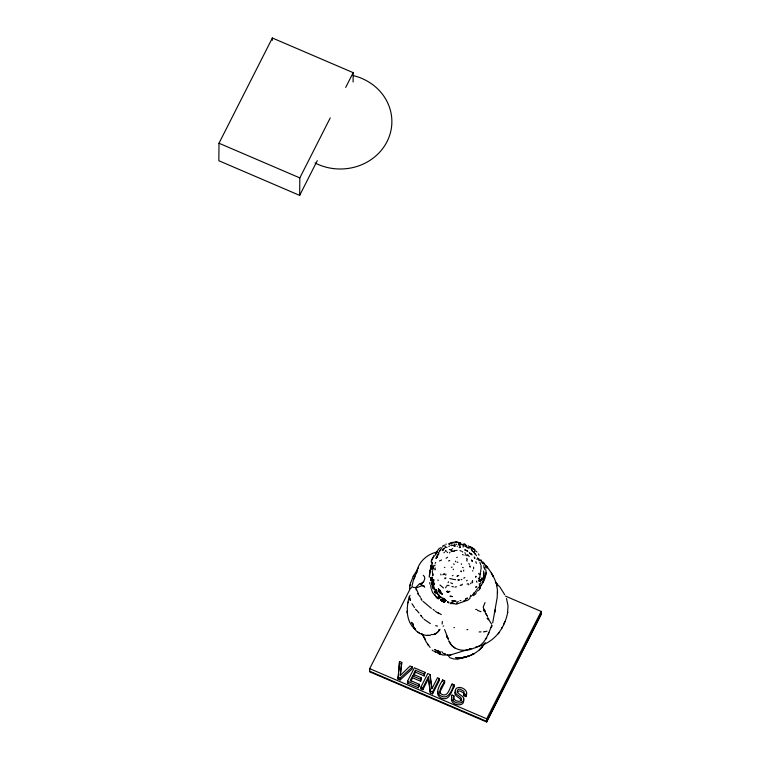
<?xml version="1.0" encoding="UTF-8"?>
<svg xmlns="http://www.w3.org/2000/svg" width="760" height="760" viewBox="0 0 760 760"><rect width="100%" height="100%" fill="white"/><g stroke="black" fill="none" stroke-linecap="round" stroke-linejoin="round"><path stroke-width="1.14" d="M432.573 584.459L432.573 585.228L432.117 583.1L432.25 584.003M353.106 81.995L353.181 72.665L272.356 38L218.994 143.232L218.842 160.73L299.668 195.396L317.272 160.673M272.337 40.337L272.356 38M299.668 195.396L299.82 177.897L330.239 117.914M410.276 588.611L369.702 668.629L369.673 671.821L486.675 722L541.13 614.612L541.158 611.42L505.409 596.087M401.726 662.397L400.13 675.63L410.077 665.978L412.3 666.928L412.281 668.819L400.14 679.953L398.041 679.05L399.541 661.457L401.726 662.397L400.425 674.937M398.791 671.137L399.541 661.457M400.14 679.953L400.159 678.072L412.3 666.928M412.604 675.915L412.585 677.806L420.66 681.264L420.679 679.383L412.604 675.915L410.295 680.466L419.178 684.275L418.351 687.762L407.541 683.126L407.559 681.236L414.361 667.812L425.03 672.391L424.175 675.915L415.445 672.172L415.463 670.292L424.194 674.034L424.175 675.915M418.351 687.762L419.178 684.275M420.954 688.873L420.964 686.992L427.776 673.569L430.112 674.567L431.984 688.617L437.503 677.739L439.384 678.547L439.365 680.428L432.563 693.851L430.34 692.901L428.365 676.942L422.854 687.8L422.845 689.69L420.954 688.873L421.448 687.885M415.463 670.292L413.392 674.367L421.467 677.825L420.66 681.264M430.112 674.567L430.378 678.575M430.34 692.901L428.365 676.942M432.563 693.851L432.573 691.97L439.384 678.547M442.624 681.216L442.643 679.943L444.647 680.808L444.628 682.689L440.43 690.982L439.793 693.671M452.038 695.894L452.048 695.048L453.91 695.846L453.539 699.836M452.133 685.292L452.143 684.019L454.157 684.883L454.138 686.764C451.411 690.821 449.977 699.922 443.166 698.649C439.935 698.136 436.553 695.144 437.874 691.628M466.327 693.528L465.87 696.587L464.008 695.789L463.933 691.296L460.094 689.139A2.66 2.441 0.5 0 0 457.881 689.69C454.49 694.507 467.998 695.951 462.773 701.613C458.85 705.622 448.998 700.853 452.048 695.048M465.87 696.587C470.706 688.066 453.226 682.841 455.344 693.063C456.931 695.505 464.408 697.765 460.265 701.138C457.244 702.135 452.143 699.494 453.91 695.846M486.675 722L486.704 718.808L541.158 611.42M451.554 550.762L451.582 549.556M483.588 572.936L483.626 573.942M433.779 586.406L433.922 587.195M472.748 571.159L472.767 570.561M463.657 571.149L463.685 570.152M485.972 568.328L485.564 566.219M432.212 562.428L432.174 563.635L432.582 562.951L431.499 565.336M430.683 585.323L431.101 588.553M473.556 568.879L473.632 567.112M458.802 544.92L460.693 544.207L458.822 544.625M483.806 610.878L483.541 609.378L485.279 610.793L485.308 612.807L487.531 616.521M442.329 621.5L442.168 624.017M424.251 586.644L424.678 587.261M484.414 564.034C490.181 570.133 494.817 577.676 496.954 585.836L496.517 584.183L497.458 590.283L497.183 597.55L492.708 622.877M481.099 569.031L481.051 565.478M430.597 568.622L430.606 566.457M479.579 580.26L479.294 581.438L479.522 579.49M409.478 588.924L410.4 583.3L413.715 575.424L413.117 576.593M398.041 679.05L398.534 673.844M446.224 586.692L445.588 587.832M476.662 559.208L478.287 558.742M479.066 581.163L479.18 580.061L479.38 580.972M484.034 572.812L483.616 577.438L482.467 579.367L483.958 576.441L483.398 577.695L483.835 574.76L483.92 575.244M495.045 612.114L495.33 609.434M431.328 562.39L431.927 559.702L433.95 556.149M432.905 568.793L433 566.038M433.067 573.961L432.849 575.614L432.298 571.017M480.177 573.429L480.272 572.717M507.718 612.246L507.547 612.968L508.041 605.957L506.502 598.528M483.493 580.403L482.837 582.436M430.863 565.326L430.179 571.216L430.93 568.784L429.742 571.71L429.267 577.144M430.492 569.449L429.438 576.574M442.985 600.438L441.019 599.45L443.878 600.533L442.985 600.438L442.424 599.517L443.374 599.497L442.063 598.966L443.374 599.497M484.909 576.213L484.044 579.481M481.507 578.93L481.669 577.989M409.099 596.952C406.666 606.518 405.821 617.481 411.91 625.926M479.55 578.597L479.18 579.69M407.987 602.803L408.13 602.082M409.82 585.922L410.087 584.63M507.642 612.56C504.459 629.194 493.553 643.369 475.931 646.922M479.417 578.559L479.798 577.4M438.168 631.702L439.166 629.688C438.159 632.938 434.435 635.151 431.072 634.486M453.255 569.706L453.387 569.116M431.119 569.003L431.11 565.411M472.273 582.188L472.615 580.716L472.197 581.77M412.053 585.713L413.373 580.308L416.898 571.625L416.508 573.002C417.971 562.229 427.072 553.964 437.532 551.903M430.284 571.539L430.407 571.017L430.445 572.109M464.008 695.789L463.913 693.177L460.075 691.02A2.66 2.441 0.5 0 0 457.862 691.581L457.064 692.816M480.871 580.878L481.203 579.51M461.491 571.054L461.32 571.71L460.598 571.083M488.319 619.001L487.711 617.832L488.376 619.077M482.904 581.409L483.255 580.098M431.889 578.028L432.174 577.02L432.354 577.752M468.692 584.848L468.844 584.307M476.263 592.543L475.637 594.025L473.214 595.697M430.692 578.512L430.521 579.12L430.863 577.647L430.692 578.74L430.901 578.16M435.109 569.876L435.29 569.259M484.272 567.663L484.443 568.081M460.208 544.103L460.398 544.825L461.215 544.264L459.391 544.721M435.831 558.391L436.097 557.564M480.387 580.013L480.12 581.371L480.671 579.642M475.969 576.251L475.637 577.248L475.978 576.64M480.69 571.9L480.748 569.886M479.151 584.136L479.341 583.623M480.586 573.619L480.225 575.158M414.115 578.759L414.931 576.659M491.891 625.679L491.15 627.38L491.891 625.679C487.711 634.258 485.127 645.706 474.05 648.09C465.291 652.298 452.637 650.817 448.77 640.699M451.82 697.433C448.523 705.346 466.137 708.32 463.391 699.172M473.28 551.817L475.703 554.382M454.926 546.468L455.23 545.746M434.701 569.04L435.157 567.967M485.82 575.073L486.2 572.593M480.785 585.665L481.213 584.697M504.193 623.153L504.916 621.556M503.538 624.587L503.851 623.894M413.535 575.776L418.456 567.891M432.659 587.945L432.316 585.608L433.39 588.971M434.264 555.294L431.376 560.31L431.423 562.371M432.373 578.389L432.592 577.781M459.353 544.056L460.864 543.742M480.453 583.594L481.07 582.341M345.714 87.4L353.181 72.665M407.541 683.126L408.025 682.157M410.96 681.007L412.585 677.806M413.772 675.469L415.445 672.172M420.679 679.383L421.467 677.825M424.194 674.034L425.03 672.391M422.845 689.69L428.355 678.822M442.643 679.943C440.382 684.256 433.637 693.196 441.408 696.188C448.77 699.751 451.867 689.577 454.157 684.883M444.647 680.808C443.755 684.447 436.259 691.505 442.054 694.535C448.343 697.224 449.692 687.344 452.143 684.019M501.866 627.864L502.132 627.342L501.495 628.596M541.139 613.994L486.685 721.382L369.673 671.203M410.97 588.192L411.464 587.223M479.655 589.237L480.253 586.758C483.901 581.333 485.146 579.823 485.868 572.831M486.742 637.668L486.115 638.837M435.68 555.256L435.955 554.753M440.629 550.059L441.094 549.214M472.805 594.672L474.354 592.629L473.062 594.918M436.848 557.394L437.276 556.643M488.224 634.135L489.012 632.785M436.876 557.137L437.171 556.633M445.769 575.187L445.92 574.094M477.84 588.354L478.505 587.233M479.332 585.608L479.835 584.772M423.253 575.272L424.526 576.792L424.755 578.873L423.681 581.732L421.391 583.889L422.37 583.205M459.714 544.901L459.116 544.749M455.724 691.011C452.171 695.808 460.493 697.29 461.605 700.948M470.563 583.708L470.991 583.043M485.06 602.585L483.208 607.003L484.671 611.591M435.556 554.202L436.858 552.434M438.9 630.961L440.002 629.318M475.18 591.897L475.845 590.909M485.288 642.57C481.099 650.066 473.556 655.044 465.376 657.181L469.632 655.567L463.362 657.818L455.667 657.656L457.311 657.913M439.84 550.582L440.515 549.622M435.119 563.264L435.717 562.419M435.299 553.85L439.023 548.596L440.828 547.694M461.69 585.247L462.441 584.193M498.275 633.859L499.111 632.69M437.256 557.175L436.696 557.707M433.941 580.108L433.637 579.538L433.656 581.267L433.295 580.061M448.048 582.616L448.685 581.78M449.474 552.928L449.996 552.283M438.71 553.556L437.048 556.738L437.522 555.114L438.843 553.936M472.131 582.91L472.748 582.169M442.519 550.477L443.147 549.736L442.358 550.563M476.358 586.635L475.731 587.366L476.738 586.387M476.529 589.864L477.147 589.171M439.137 551.722L439.822 550.962M434.349 565.953L435.147 565.06M436.325 558.163L437.437 556.918M480.339 648.992L482.476 646.532L479.389 649.866M416.964 586.34L419.606 583.633L421.306 583.395L423.491 581.885M442.519 550.43L442.985 549.936M461.101 579.728L461.842 579.357M456.883 576.298L457.976 575.481M458.707 575.567L457.463 576.033M443.963 552.776L444.534 552.178M470.07 598.31L467.913 600.115L456.351 604.172L450.404 602.861M465.785 600.01L463.79 600.78M438.092 553.214L438.928 552.425M479.142 589.903L476.815 591.318M459.752 547.637L459.192 547.257L459.667 547.57M460.199 585.552L460.997 584.877M416.508 586.919L415.758 587.556L413.117 587.385M442.472 546.307L443.394 545.708M471.941 595.555L469.803 597.312M441.598 548.264L442.225 547.741M464.863 577.562L463.771 578.132M446.737 585.913L447.555 585.276M444.296 548.226L443.175 549.537L444.771 548.093M432.155 579.272L432.449 580.203L432.411 579.082M434.34 634.647L434.853 634.267M466.507 580.878L467.276 580.317M447.583 557.232L446.091 558.239M465.975 554.6L464.997 555.18M449.055 544.721L449.863 544.207L449.312 544.502M458.479 543.637L460.474 543.486L458.954 543.21M449.939 543.505L451.905 542.44L456.731 541.88M436.601 633.061L434.397 634.192L435.575 633.859M453.729 551.019L455.059 550.364M453.862 551.342L455.041 550.696M462.868 546.924L463.78 546.63M456.731 602.433L458.318 601.568M473.584 653.847L474.297 653.457L472.948 654.189M443.403 545.756L444.666 545.091M457.349 546.212L457.226 546.383M452.133 548.834L452.675 548.558M453.577 545.642L454.774 545.062L453.577 545.642L454.565 546.26M456.712 557.564L457.283 557.289M442.918 653.163L441.873 651.662M467.144 584.126L468.217 583.623M439.413 560.966L441.57 560.015M410.087 595.375L409.345 596.647M448.761 543.561L452.865 542.773L451.887 542.878M443.251 601.483L441.531 600.39L442.291 600.78M483.94 643.948L484.899 643.558M445.825 544.283L446.348 544.075M460.693 544.207L459.752 544.312M448.523 560.956L449.758 560.51M456.855 603.563L457.577 603.307M443.127 626.173L443.726 625.964M487.008 631.17L484.842 631.76M421.876 584.26L420.175 584.706M451.697 545.319L451.022 545.547L452.732 545.376M469.015 649.192L471.029 648.565L469.528 649.031M467.675 649.639L449.53 655.225M448.789 546.392L449.445 546.193M464.103 657.324L462.07 657.856L464.645 657.01L457.719 659.205L453.634 658.948L449.806 657.685L447.478 654.512M442.805 574.702L444.638 574.313M444.79 578.731L445.379 578.588M453.901 627.674L454.49 627.532M451.934 551.142L452.608 550.981M449.948 591.422L446.709 591.556L448.191 591.764M463.685 657.447L456.988 657.865M424.184 586.245L423.329 586.321M460.056 600.656L460.835 600.486M449.34 549.613L450.272 549.518M458.992 543.78L460.655 543.229M454.983 587.081L456.465 586.777M461.643 544.483L460.028 544.758M451.354 567.264L452.086 567.131M483.455 631.883L484.281 631.74M455.23 542.193L457.881 542.061M466.887 629.679L467.808 629.536M457.748 579.947L459.116 579.756M456.342 550.477L457.064 550.373M450.927 655.053L442.577 654.996L434.862 651.462M445.778 547.428L447.051 547.267M458.869 543.571L460.474 543.486M465.652 545.49L466.127 545.442L465.509 545.253M428.668 635.436L427.082 635.464L430.559 635.236M420.802 586.216L415.853 587.974M412.138 586.834L412.709 586.777M443.042 600.058L443.954 599.991M444.41 567.387L444.894 567.35M452.333 575.662L453.045 575.614M443.726 601.35L441.019 600.058M467.846 547.76L468.397 547.722L467.675 547.741M451.82 551.447L453.34 551.466M447.63 591.261L446.88 591.308L447.583 591.346M428.155 635.445C422.484 635.559 416.072 632.377 413.497 627.237M479.142 631.94L481.042 631.873M423.899 585.732L421.553 585.304L422.104 586.274M463.952 544.35L465.329 544.331M455.924 601.169L451.839 600.751L455.8 601.274M465.604 545.433L466.127 545.442M443.716 573.847L444.514 573.866M463.011 544.131L463.724 544.15M453.33 603.459L454.024 603.478L450.319 603.601M475.731 609.434L476.852 609.482M458.441 580.098L459.334 580.136M453.862 544.036L454.66 544.084M458.679 542.868L460.132 543.058M443.431 601.283L444.229 601.341M463.752 544.882L463.21 544.578M451.145 545.224L452.589 545.347M443.849 601.492L444.666 601.559L442.339 601.027L443.441 601.322M451.544 602.319L452.808 602.433M462.755 545.015L463.305 545.139M449.825 578.531L453.967 579.51M474.525 551.883L473.736 551.788L474.154 552.197M451.867 586.558L453.378 586.758M444.98 577.866L445.968 577.999M438.482 650.883L436.848 650.645L439.555 652.764M454.565 579.528L455.572 579.7M435.632 625.698L437.465 626.04M457.102 562.106L457.881 562.276M442.197 601.15L443.004 601.264M459.002 543.865L459.658 544.017M448.884 602.338L447.412 601.749L448.124 602.177M455.914 544.141L456.76 544.397M463.22 544.967L462.935 545.1M464.825 545.803L465.32 545.927M458.869 542.649L458.118 542.431L458.612 542.754M443.925 602.271L444.514 602.452M441.778 600.666L441.104 600.219L443.118 601.303M441.284 594.016L442.234 594.311M442.396 600.039L441.019 599.45M435.185 649.753L434.463 649.534L437.456 650.873M465.3 546.221L466.668 547.029M450.708 582.844L452.551 583.651M469.49 548.083L467.704 547.143M438.558 651.149L439.764 651.548M444.049 598.937L444.78 599.184L443.251 598.177M480.976 611.724L477.423 610.299M460.066 550.667L461.253 551.067M462.545 567.425L463.267 567.672M439.061 651.567L440.458 652.061M439.242 653.904L440.99 654.569L438.035 653.315M443.792 653.581L445.778 654.408L444.011 653.524M469.87 546.972L474.753 549.765M462.726 552.035L462.194 551.551M448.067 602.614L448.818 602.927M218.994 143.232L299.82 177.897M437.921 598.623L438.51 598.87L437.912 598.443M399.522 663.337L401.707 664.278M443.631 682.252L444.628 682.689M453.131 686.337L454.138 686.764M464.027 693.908L465.889 694.707M398.059 677.169L400.159 678.072M407.559 681.236L419.159 686.156M420.964 686.992L422.854 687.8M430.359 691.02L432.573 691.97M369.702 668.629L486.704 718.808M442.956 600.846L443.65 601.141M470.421 546.706L474.838 549.461M442.225 597.778L440.733 596.913M417.24 610.831L419.007 613.006M448.343 585.323L449.027 585.646M441.588 600.685L442.349 601.065M434.083 651.358L435.651 652.137M462.469 554.524L463.277 554.923M468.027 547.428L468.635 547.732M465.148 544.882L464.455 544.027M466.688 546.839L466.231 546.725M464.645 544.417L465.756 545.024M468.226 545.851L469.347 546.487M441.626 600.476L442.329 600.875L441.436 600.295M438.159 612.712L441.303 614.583M478.638 578.616L478.287 578.084M439.318 591.451L442.519 594.006M438.795 613.567L435.309 611.268M440.61 592.819L441.19 593.18M417.915 632.111L419.273 632.966M438.035 594.69L439.327 595.517L437.693 594.282M414.105 628.216L415.596 629.232L412.357 626.515M430.35 623.599L424.099 619.305M443.469 587.955L440.002 585.01M443.147 601.853L443.716 602.262M437.912 597.047L439.802 598.51M439.356 652.051L440.315 652.755M454.908 648.005L452.086 645.696M432.174 650.085L433.171 650.826M472.558 551.466L471.855 550.582M474.515 550.297L475.304 550.933M437.418 593.883L438.681 594.909M437.437 598.101L435.66 596.362M433.086 609.378L434.406 610.451M466.573 555.256L467.181 555.75M495.32 582.303L499.804 586.91L504.725 594.738M479.37 574.655L478.676 573.344M447.127 552.121L447.63 552.548M487.017 618.327L488.699 619.77M437.247 598.244L434.321 594.567M471.38 559.939L472.435 560.88M470.915 548.853L472.197 550.25M432.849 587.547L433.248 587.908L432.829 586.777M431.357 608.37L422.911 601.264M491.644 624.255L488.917 619.875M437.75 597.55L438.339 598.091M476.055 551.2L476.976 552.064M415.53 609.216L416.736 610.413M496.356 583.148L497.458 584.212M420.517 615.343L421.287 616.103M439.641 592.106L440.391 593.313L438.444 591.327M436.724 593.075L437.788 594.12M434.017 594.225L432.526 592.477L431.509 589.38M442.206 600.561L443.147 601.531M440.515 590.986L439.517 589.94L440.857 591.717M438.662 596.486L439.688 597.559M414.19 628.207L412.927 624.786M436.81 592.904L435.66 591.346M435.138 592.173L436.382 593.275L435.024 592.011M464.854 552.786L465.395 553.385M468.302 555.446L467.58 554.619M480.785 560.414L482.552 563.549M478.477 553.917L479.037 555.208M420.641 615.248L421.667 616.426M422.199 617.244L423.073 618.26M487.16 567.083L485.82 565.497L487.758 567.825M414.485 607.487L411.977 603.734M437.769 593.313L435.822 590.644M436.753 596.847L436.401 596.457M486.362 566.133L487.255 567.207M421.144 599.44L421.885 600.333M471.57 560.633L472.321 561.545M430.084 647.406L426.274 642.086L422.826 635.132M466.592 558.41L467.381 559.379M436.221 591.327L437.019 592.401M439.27 590.976L438.852 590.472L439.651 591.831M434.663 592.297L435.09 592.828M436.05 589.903L435.537 589.256L436.506 590.482M436.145 591.745L436.895 592.705M474.876 553.783L475.56 554.648M474.392 557.821L474.81 558.353M417.563 593.56L420.546 597.236M476.14 555.151L476.596 555.74M468.815 556.063L469.224 556.605M451.573 645.116L449.198 641.468M438.653 589.028L438.358 588.639L439.185 589.827M418.551 594.111L416.575 589.484M420.907 598.291L421.714 599.44M446.386 635.208L448.039 638.486L444.619 629.565M425.448 639.502L421.885 633.564M474.183 556.985L474.886 558.011M483.322 562.219L484.205 564.167M434.701 594.434L435.166 595.146M447.174 637.26L448.343 639.065M448.21 639.226L446.842 636.652M434.435 584.487L433.523 582.369M482.324 561.83L482.619 562.333M491.283 572.992L493.154 576.46L491.948 574.161M455.354 561.136L455.686 561.725M434.406 589.475L434.805 590.216M486.875 615.553L485.953 613.672M413.25 623.931L411.369 622.355L413.221 624.938M476.425 581.125L476.928 582.264M478.638 559.493L479.265 560.718M468.91 563.502L469.366 564.376M484.614 564.328L483.588 562.666M413.003 626.288L413.649 627.579L413.183 626.468M430.065 584.25L429.599 582.606M461.263 563.787L461.529 564.338M483.93 566.779L484.386 568.299M484.471 568.736L484.785 569.411M480.833 559.654L481.251 560.557M469.765 566.342L470.183 567.255M436.696 590.159L437.028 590.9M466.659 560.015L467.134 561.146M433.855 583.309L434.169 584.05L433.703 582.853M477.622 557.811L478.068 558.875M479.902 562.428L480.671 564.614M453.767 563.768L454.072 564.566M440.695 574.123L441.009 574.987M437.931 579.956L438.149 580.573M434.055 584.981L433.722 583.88L433.751 584.525M475.865 561.659L476.339 563.378M431.661 580.26L431.86 581.029M409.555 597.626L410.295 600.505L409.488 597.293M478.866 558.866L479.161 560.13M470.573 596.001L470.478 595.289M450.851 550.05L450.993 550.857M485.744 569.8L486.096 571.938M479.845 575.966L479.997 576.916M483.806 565.421L483.901 566.01M416.119 589.922L415.995 588.43M430.521 679.639L431.747 688.797M432.316 583.585L432.164 582.303L433.428 586.663L432.526 582.587M432.744 569.069L432.839 570.133M483.635 571.092L483.712 572.137M433.019 565.288L433.2 568.594M497.506 593.189L497.467 591.128M469.917 565.858L469.927 566.428M353.324 75.611A51.699 47.481 0.5 0 1 388.141 139.289A51.699 47.481 0.5 0 1 315.067 162.991M488.509 618.602L488.585 619.305L488.509 618.602M430.996 580.136L430.986 580.82L430.635 579.652L430.996 580.136M480.187 586.245L480.111 587.993L480.187 586.245M480.7 580.346L480.5 581.333L480.7 580.346M437.551 555.123L437.551 555.123M445.512 546.326L445.141 546.744L445.512 546.326M467.248 598.111L465.699 599.013L467.248 598.111M473.974 653.609L471.01 655.091L473.974 653.609M460.199 543.239L458.983 543.086L460.199 543.239M460.322 546.962L459.772 547.048L460.322 546.962M448.087 592.097L447.25 592.192L448.884 592.23L448.087 592.097M443.849 601.397L441.588 600.314L445.303 601.616L443.849 601.397M460.778 658.036L458.631 658.017L460.778 658.036M446.148 600.524L444.647 600.067L446.148 600.524M452.257 596.581L450.176 596.201L452.257 596.581M453.045 603.525L452.371 603.421L453.045 603.525M442.026 600.704L440.695 600.096L442.026 600.704M466.839 550.734L464.721 549.803L467.818 551.123L466.839 550.734M445.331 600.001L443.935 599.393L445.331 600.001M446.015 551.181L445.654 550.667L446.015 551.181M471.371 554.173L469.281 552.862L472.065 554.866L471.371 554.173M440.458 597.265L439.118 596.533L440.458 597.265M473.527 549.024L472.34 548.264L473.527 549.024M433.162 583.461L432.573 582.454L433.162 583.461M435.043 592.458L434.387 591.498L435.043 592.458M427.756 644.309L428.317 645.04L427.756 644.309M431.946 583.975L431.632 583.585L431.984 584.658L431.395 582.417L431.946 583.975M433.39 583.376L432.81 582.188L433.39 583.376M434.378 588.962L433.599 587.471L434.378 588.962M432.174 580.688L431.946 580.098L432.345 581.239L432.174 580.688M431.072 579.794L430.863 579.215L431.119 580.346L431.072 579.794M433.656 588.449L433.266 587.062L433.656 588.449M407.379 613.158L407.246 611.287L407.379 613.158"/></g></svg>
